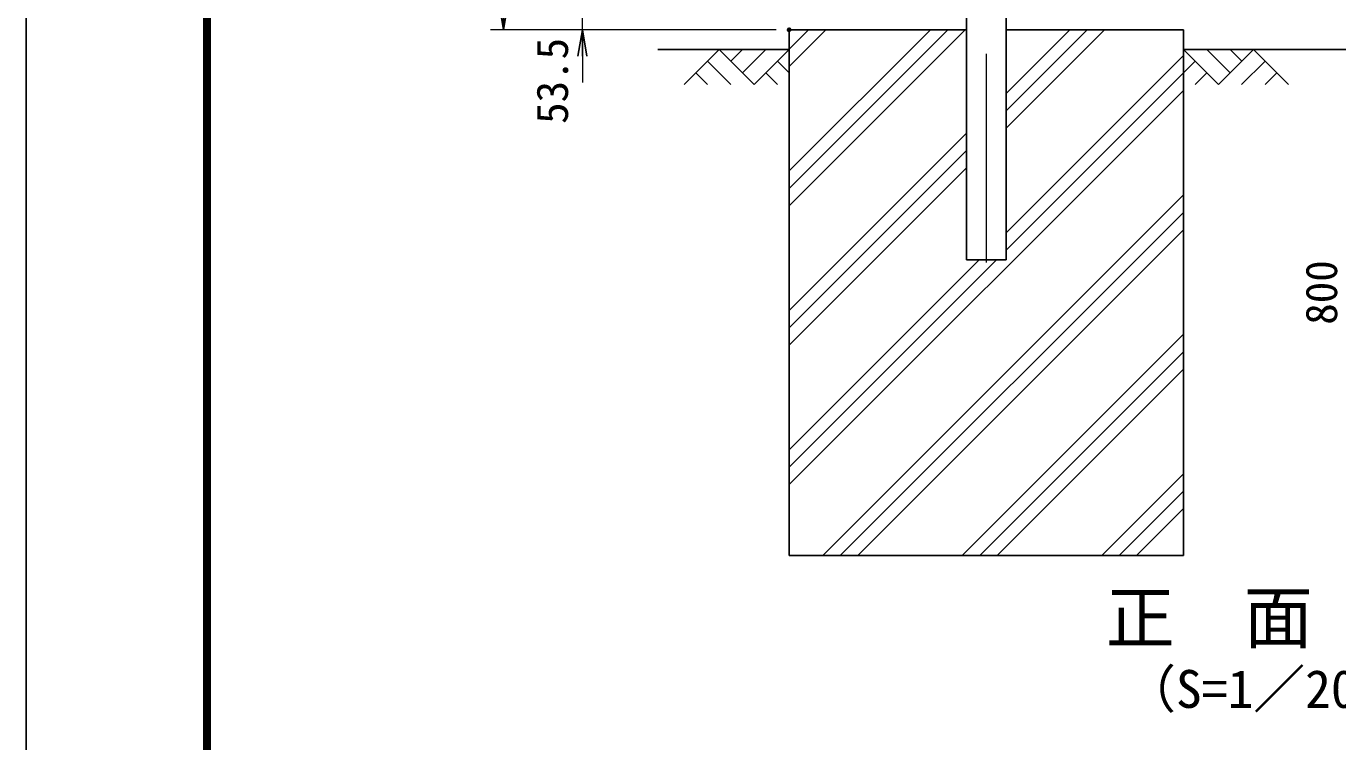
# Model space of a CAD drawing. Units: millimetres, scale not verified. Extents: x -4200 to 4200, y -2970 to 2970.
# Drawn here: x -4200 to -2204, y -1708 to -619 of the extents above; entities that cross this region are included whole.
import ezdxf
from ezdxf.enums import TextEntityAlignment as Align

# ---------------------------------------------------------------- set-up
doc = ezdxf.new("R2010")
doc.units = ezdxf.units.MM
doc.header["$LTSCALE"] = 10
doc.header["$PDMODE"] = 32
doc.header["$PDSIZE"] = 5
doc.linetypes.add('USER1', pattern=[50.8, 31.75, -6.35, 6.35, -6.35])
for name, color, linetype, lineweight in [('0-0_D-STR1', 1, 'Continuous', 25), ('0-2_D-BMK', 2, 'USER1', 13), ('0-3_D-STR-DIM', 7, 'Continuous', 13), ('0-6_D-DCR-HCH', 7, 'Continuous', 13), ('0-7_D-BGD', 7, 'Continuous', 25), ('0-8_D-STR4', 7, 'Continuous', 25), ('0-A_D-TTL-TXT', 7, 'Continuous', 25), ('0-C_D-TTL', 2, 'Continuous', 25)]:
    doc.layers.add(name, color=color, linetype=linetype, lineweight=lineweight)
doc.layers.add('0-4_0', color=7, linetype='Continuous')
doc.layers.add('0-5_Defpoints', color=8, linetype='Continuous')
doc.styles.add('ＭＳ ゴシック', font='')
doc.styles.get('ＭＳ ゴシック').set_extended_font_data('MS Gothic')

# ---------------------------------------------------------------- blocks, each defined once
blk = doc.blocks.new('_Open')
at = {"layer": '0-4_0'}
blk.add_line((-10, 1.667), (0, 0), dxfattribs=at)
blk.add_lwpolyline([(-10, -1.667), (0, 0), (-10, 0)], dxfattribs=at)

msp = doc.modelspace()

# ---------------------------------------------------------------- linework, layer by layer
at = {"layer": '0-0_D-STR1'}
for p, q in [((-2769.53, -604.14), (-2769.53, -974.14)), ((-2709.03, -604.14), (-2709.03, -974.14)), ((-2769.53, -974.14), (-2709.03, -974.14))]:
    msp.add_line(p, q, dxfattribs=at)
at = {"layer": '0-2_D-BMK'}
msp.add_line((-2739.28, 1371.1), (-2739.28, -984.72), dxfattribs=at)
at = {"layer": '0-3_D-STR-DIM'}
for p, q in [((-3353.97, -624.14), (-3353.97, -570.63)), ((-3059.28, -624.14), (-3493.97, -624.14)), ((-3059.28, -624.14), (-3373.97, -624.14)), ((-3353.97, -664.14), (-3353.97, -704.14))]:
    msp.add_line(p, q, dxfattribs=at)
at = {"layer": '0-5_Defpoints'}
msp.add_point((-3039.28, -624.14), dxfattribs=at)
msp.add_point((-3039.28, -624.14), dxfattribs=at)
at = {"layer": '0-6_D-DCR-HCH'}
for p, q in [((-3039.28, -679.94), (-2983.48, -624.14)), ((-3039.28, -892.08), (-2771.35, -624.14)), ((-3039.28, -653.43), (-3010, -624.14)), ((-3039.28, -865.56), (-2797.86, -624.14)), ((-3039.28, -626.91), (-3036.51, -624.14)), ((-3039.28, -839.04), (-2824.38, -624.14)), ((-2709.03, -773.96), (-2559.22, -624.14)), ((-2709.03, -747.44), (-2585.73, -624.14)), ((-2709.03, -720.93), (-2612.25, -624.14)), ((-3145.71, -654.14), (-3198.92, -707.35)), ((-3145.71, -654.14), (-3092.5, -707.35)), ((-3127.97, -671.88), (-3110.23, -654.14)), ((-3110.23, -689.61), (-3074.76, -654.14)), ((-3092.5, -707.35), (-3039.28, -654.14)), ((-2386.07, -707.35), (-2439.28, -654.14)), ((-2368.33, -689.61), (-2403.81, -654.14)), ((-2332.86, -654.14), (-2386.07, -707.35)), ((-2350.5, -671.97), (-2368.33, -654.14)), ((-2332.86, -654.14), (-2279.65, -707.35)), ((-3163.45, -671.88), (-3127.81, -707.35)), ((-3057.02, -671.88), (-3039.28, -689.53)), ((-2709.03, -933.06), (-2439.28, -663.31)), ((-2421.55, -671.88), (-2439.28, -689.53)), ((-2315.12, -671.88), (-2350.76, -707.35)), ((-3181.18, -689.61), (-3163.36, -707.35)), ((-3074.76, -689.61), (-3056.94, -707.35)), ((-2709.03, -959.57), (-2439.28, -689.82)), ((-2403.81, -689.61), (-2421.63, -707.35)), ((-2297.39, -689.61), (-2315.2, -707.35)), ((-3039.28, -1316.34), (-2439.28, -716.34)), ((-3039.28, -1051.18), (-2769.53, -781.43)), ((-3039.28, -1077.69), (-2769.53, -807.94)), ((-3039.28, -1104.21), (-2769.53, -834.46)), ((-2987.98, -1424.14), (-2439.28, -875.44)), ((-2961.47, -1424.14), (-2439.28, -901.96)), ((-2934.95, -1424.14), (-2439.28, -928.47)), ((-3039.28, -1289.82), (-2723.6, -974.14)), ((-3039.28, -1263.31), (-2750.12, -974.14)), ((-2775.85, -1424.14), (-2439.28, -1087.57)), ((-2749.34, -1424.14), (-2439.28, -1114.09)), ((-2722.82, -1424.14), (-2439.28, -1140.6)), ((-2563.72, -1424.14), (-2439.28, -1299.7)), ((-2537.2, -1424.14), (-2439.28, -1326.22)), ((-2510.69, -1424.14), (-2439.28, -1352.74))]:
    msp.add_line(p, q, dxfattribs=at)
at = {"layer": '0-7_D-BGD'}
for p, q in [((-3239.28, -654.14), (-3039.28, -654.14)), ((-2439.28, -654.14), (-2004.28, -654.14))]:
    msp.add_line(p, q, dxfattribs=at)
at = {"layer": '0-8_D-STR4'}
for p, q in [((-3039.28, -624.14), (-3039.28, -1424.14)), ((-3039.28, -624.14), (-2769.53, -624.14)), ((-2709.03, -624.14), (-2439.28, -624.14)), ((-2439.28, -624.14), (-2439.28, -1424.14)), ((-3039.28, -1424.14), (-2439.28, -1424.14))]:
    msp.add_line(p, q, dxfattribs=at)
at = {"layer": '0-C_D-TTL'}
for points in [[(-4200.18, 2970.15), (4199.82, 2970.15), (4199.82, -2969.85), (-4200.18, -2969.85)], [(-3930.18, 2750.15), (3929.82, 2750.15), (3929.82, -2749.85), (-3930.18, -2749.85)], [(-3927.68, 2747.65), (3927.32, 2747.65), (3927.32, -2747.35), (-3927.68, -2747.35)], [(-3925.18, 2745.15), (3924.82, 2745.15), (3924.82, -2744.85), (-3925.18, -2744.85)], [(-3922.68, 2742.65), (3922.32, 2742.65), (3922.32, -2742.35), (-3922.68, -2742.35)], [(-3920.18, 2740.15), (3919.82, 2740.15), (3919.82, -2739.85), (-3920.18, -2739.85)]]:
    msp.add_lwpolyline(points, close=True, dxfattribs=at)

# ---------------------------------------------------------------- block references
at = {"layer": '0-3_D-STR-DIM', "xscale": 4, "yscale": 4}
for p, rotation in [((-3473.97, -624.14), 270), ((-3353.97, -624.14), 90)]:
    msp.add_blockref('_Open', p, dxfattribs=dict(at, rotation=rotation))

# ---------------------------------------------------------------- texts
at = {"layer": '0-3_D-STR-DIM', "style": 'ＭＳ ゴシック'}
for s, p in [('53.5', (-3361.34, -767.36)), ('800', (-2191.03, -1073.01))]:
    msp.add_text(s, height=48.09, rotation=90, dxfattribs=at).set_placement(p, align=Align.BOTTOM_LEFT)
at = {"layer": '0-A_D-TTL-TXT', "style": 'ＭＳ ゴシック'}
for s, height, p in [('正\u3000面\u3000図', 76.98, (-2557.46, -1580.18)), ('（S=1／20）', 57.7, (-2529.37, -1673.38))]:
    msp.add_text(s, height=height, dxfattribs=at).set_placement(p, align=Align.BOTTOM_LEFT)

doc.saveas('drawing.dxf')
